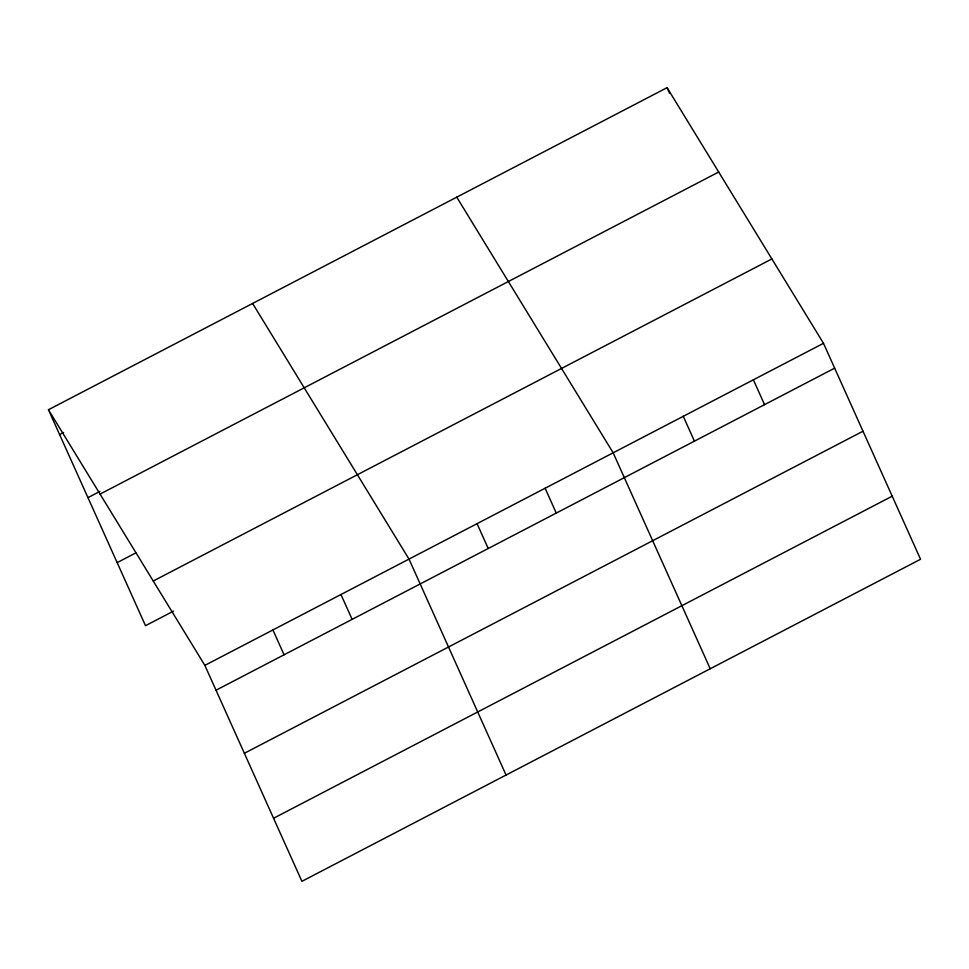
<?xml version="1.0" encoding="UTF-8"?>
<svg xmlns="http://www.w3.org/2000/svg" width="969" height="969" viewBox="0 0 969 969"><rect width="100%" height="100%" fill="white"/><g stroke="black" fill="none" stroke-linecap="round" stroke-linejoin="round"><path stroke-width="1.45" d="M48.45 409.742L667.084 87.67L823.493 343.305L920.55 559.258L301.916 881.33L204.859 665.376L48.45 409.742L145.507 625.695L173.524 611.112M59.618 434.572L63.615 432.489M87.961 497.642L99.964 491.392M100.061 494.093L718.707 172.022M117.164 562.626L135.842 552.899M153.247 581.012L771.881 258.941M204.859 665.376L823.493 343.305M216.026 690.219L834.66 368.147M244.37 753.288L863.004 431.217M273.573 818.26L892.207 496.189M456.75 197.167L613.159 452.814L710.216 668.767M252.606 303.454L409.003 559.089L506.06 775.055M667.084 87.67L669.567 93.181M753.385 379.812L764.541 404.642M683.266 416.307L694.434 441.149M545.111 488.243L556.267 513.073M477.063 523.672L488.219 548.502M340.955 594.518L352.122 619.361M272.907 629.947L284.074 654.79"/></g></svg>
